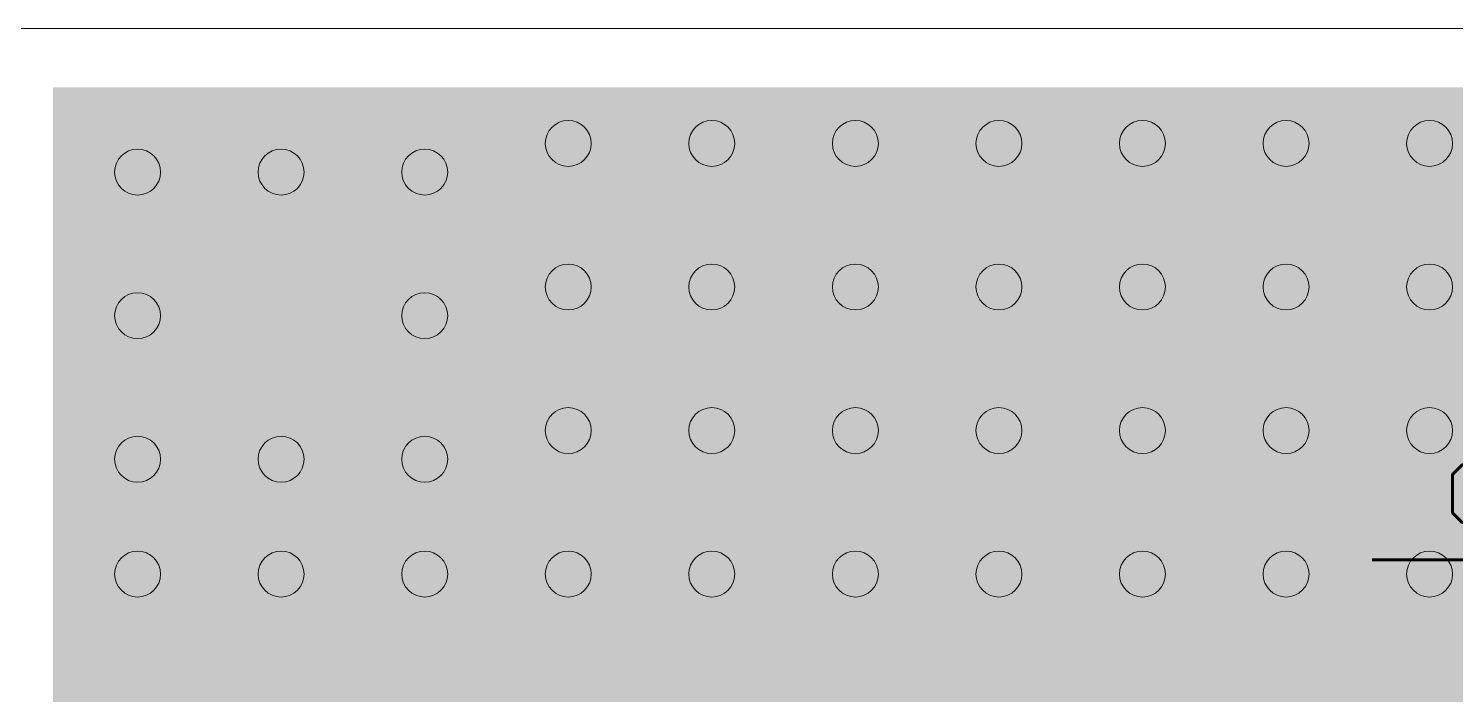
# Model space of a CAD drawing. Header units: millimetres. Extents: x 0 to 210, y 0 to 297.
# Drawn here: x 57.19 to 82.04, y 238.63 to 250.22 of the extents above; entities that cross this region are included whole.
import ezdxf

# ---------------------------------------------------------------- set-up
doc = ezdxf.new("R2010")
doc.units = ezdxf.units.MM
for name, pattern in [('K5LT32768', [0]), ('K5LT32801', [0]), ('K5LT32804', [0]), ('K5LT32807', [0])]:
    doc.linetypes.add(name, pattern=pattern)

# ---------------------------------------------------------------- blocks, each defined once
blk = doc.blocks.new('U2')
for points in [[(58.942, 248.475), (59.017, 248.515), (64.169, 248.515), (64.234, 248.475)], [(59.017, 248.515), (59.109, 248.563), (64.066, 248.563), (64.169, 248.515)], [(59.109, 248.563), (59.189, 248.595), (63.998, 248.595), (64.066, 248.563)], [(59.189, 248.595), (59.284, 248.633), (63.889, 248.633), (63.998, 248.595)], [(59.284, 248.633), (59.37, 248.656), (63.82, 248.656), (63.889, 248.633)], [(59.37, 248.656), (59.466, 248.683), (63.703, 248.683), (63.82, 248.656)], [(59.466, 248.683), (59.56, 248.698), (63.636, 248.698), (63.703, 248.683)], [(59.56, 248.698), (59.652, 248.713), (63.507, 248.713), (63.636, 248.698)], [(59.652, 248.713), (59.778, 248.72), (63.449, 248.72), (63.507, 248.713)], [(59.778, 248.72), (59.84, 248.723), (63.34, 248.723), (63.449, 248.72)], [(58.569, 248.172), (58.642, 248.248), (64.535, 248.248), (64.616, 248.172)], [(58.642, 248.248), (58.705, 248.302), (64.479, 248.302), (64.535, 248.248)], [(58.705, 248.302), (58.786, 248.37), (64.391, 248.37), (64.479, 248.302)], [(58.786, 248.37), (58.855, 248.417), (64.33, 248.417), (64.391, 248.37)], [(58.855, 248.417), (58.942, 248.475), (64.234, 248.475), (64.33, 248.417)], [(58.397, 247.963), (58.447, 248.028), (64.737, 248.028), (64.781, 247.963)], [(58.447, 248.028), (58.512, 248.112), (64.666, 248.112), (64.737, 248.028)], [(58.512, 248.112), (58.569, 248.172), (64.616, 248.172), (64.666, 248.112)], [(58.253, 247.704), (58.299, 247.802), (64.879, 247.802), (64.93, 247.704)], [(58.299, 247.802), (58.341, 247.871), (64.842, 247.871), (64.879, 247.802)], [(58.341, 247.871), (58.397, 247.963), (64.781, 247.963), (64.842, 247.871)], [(58.157, 247.453), (58.184, 247.529), (65, 247.529), (65.021, 247.453)], [(58.184, 247.529), (58.219, 247.631), (64.959, 247.631), (65, 247.529)], [(58.219, 247.631), (58.253, 247.704), (64.93, 247.704), (64.959, 247.631)], [(58.103, 247.161), (58.115, 247.269), (65.063, 247.269), (65.08, 247.161)], [(58.115, 247.269), (58.133, 247.348), (65.05, 247.348), (65.063, 247.269)], [(58.133, 247.348), (58.157, 247.453), (65.021, 247.453), (65.05, 247.348)], [(58.09, 246.973), (58.094, 247.082), (65.084, 247.082), (65.09, 246.973)], [(58.094, 247.082), (58.103, 247.161), (65.08, 247.161), (65.084, 247.082)], [(58.09, 243.473), (58.09, 246.973), (65.09, 246.973), (65.09, 243.473)], [(58.096, 243.365), (58.09, 243.473), (65.09, 243.473), (65.087, 243.365)], [(58.1, 243.285), (58.096, 243.365), (65.087, 243.365), (65.078, 243.285)], [(58.118, 243.178), (58.1, 243.285), (65.078, 243.285), (65.065, 243.178)], [(58.131, 243.099), (58.118, 243.178), (65.065, 243.178), (65.047, 243.099)], [(58.16, 242.994), (58.131, 243.099), (65.047, 243.099), (65.023, 242.994)], [(58.181, 242.917), (58.16, 242.994), (65.023, 242.994), (64.997, 242.917)], [(58.221, 242.815), (58.181, 242.917), (64.997, 242.917), (64.962, 242.815)], [(58.25, 242.742), (58.221, 242.815), (64.962, 242.815), (64.927, 242.742)], [(58.302, 242.645), (58.25, 242.742), (64.927, 242.742), (64.882, 242.645)], [(58.338, 242.575), (58.302, 242.645), (64.882, 242.645), (64.839, 242.575)], [(58.4, 242.484), (58.338, 242.575), (64.839, 242.575), (64.784, 242.484)], [(58.444, 242.419), (58.4, 242.484), (64.784, 242.484), (64.734, 242.419)], [(58.515, 242.334), (58.444, 242.419), (64.734, 242.419), (64.669, 242.334)], [(58.565, 242.275), (58.515, 242.334), (64.669, 242.334), (64.612, 242.275)], [(58.645, 242.198), (58.565, 242.275), (64.612, 242.275), (64.539, 242.198)], [(58.701, 242.145), (58.645, 242.198), (64.539, 242.198), (64.475, 242.145)], [(58.79, 242.077), (58.701, 242.145), (64.475, 242.145), (64.395, 242.077)], [(58.851, 242.03), (58.79, 242.077), (64.395, 242.077), (64.325, 242.03)], [(58.947, 241.971), (58.851, 242.03), (64.325, 242.03), (64.238, 241.971)], [(59.012, 241.932), (58.947, 241.971), (64.238, 241.971), (64.163, 241.932)], [(59.115, 241.883), (59.012, 241.932), (64.163, 241.932), (64.072, 241.883)], [(59.183, 241.852), (59.115, 241.883), (64.072, 241.883), (63.991, 241.852)], [(59.292, 241.814), (59.183, 241.852), (63.991, 241.852), (63.896, 241.814)], [(59.361, 241.79), (59.292, 241.814), (63.896, 241.814), (63.81, 241.79)], [(59.477, 241.764), (59.361, 241.79), (63.81, 241.79), (63.715, 241.764)], [(59.545, 241.748), (59.477, 241.764), (63.715, 241.764), (63.621, 241.748)], [(59.674, 241.733), (59.545, 241.748), (63.621, 241.748), (63.529, 241.733)], [(59.732, 241.727), (59.674, 241.733), (63.529, 241.733), (63.403, 241.727)], [(59.84, 241.723), (59.732, 241.727), (63.403, 241.727), (63.34, 241.723)]]:
    blk.add_hatch(color=7).paths.add_polyline_path(points)
blk = doc.blocks.new('U21')
at = {"color": 7, "linetype": 'K5LT32768', "lineweight": 18}
blk.add_circle((64.09, 242.723), 0.4, dxfattribs=at)
blk = doc.blocks.new('U22')
at = {"color": 7, "linetype": 'K5LT32768', "lineweight": 18}
blk.add_circle((64.09, 245.223), 0.4, dxfattribs=at)
blk = doc.blocks.new('U23')
at = {"color": 7, "linetype": 'K5LT32768', "lineweight": 18}
blk.add_circle((64.09, 247.723), 0.4, dxfattribs=at)
blk = doc.blocks.new('U24')
at = {"color": 7, "linetype": 'K5LT32768', "lineweight": 18}
blk.add_circle((61.59, 247.723), 0.4, dxfattribs=at)
blk = doc.blocks.new('U25')
at = {"color": 7, "linetype": 'K5LT32768', "lineweight": 18}
blk.add_circle((59.09, 247.723), 0.4, dxfattribs=at)
blk = doc.blocks.new('U26')
at = {"color": 7, "linetype": 'K5LT32768', "lineweight": 18}
blk.add_circle((59.09, 245.223), 0.4, dxfattribs=at)
blk = doc.blocks.new('U27')
at = {"color": 7, "linetype": 'K5LT32768', "lineweight": 18}
blk.add_circle((59.09, 242.723), 0.4, dxfattribs=at)
blk = doc.blocks.new('U28')
at = {"color": 7, "linetype": 'K5LT32768', "lineweight": 18}
blk.add_circle((61.59, 242.723), 0.4, dxfattribs=at)
blk = doc.blocks.new('U125')
at = {"color": 7, "linetype": 'K5LT32768', "lineweight": 18}
blk.add_circle((79.09, 240.723), 0.4, dxfattribs=at)
blk = doc.blocks.new('U126')
at = {"color": 7, "linetype": 'K5LT32768', "lineweight": 18}
blk.add_circle((81.59, 240.723), 0.4, dxfattribs=at)
blk = doc.blocks.new('U129')
at = {"color": 7, "linetype": 'K5LT32768', "lineweight": 18}
blk.add_circle((76.59, 240.723), 0.4, dxfattribs=at)
blk = doc.blocks.new('U156')
at = {"color": 7, "linetype": 'K5LT32768', "lineweight": 18}
blk.add_circle((79.09, 243.223), 0.4, dxfattribs=at)
blk = doc.blocks.new('U157')
at = {"color": 7, "linetype": 'K5LT32768', "lineweight": 18}
blk.add_circle((81.59, 243.223), 0.4, dxfattribs=at)
blk = doc.blocks.new('U160')
at = {"color": 7, "linetype": 'K5LT32768', "lineweight": 18}
blk.add_circle((76.59, 243.223), 0.4, dxfattribs=at)
blk = doc.blocks.new('U187')
at = {"color": 7, "linetype": 'K5LT32768', "lineweight": 18}
blk.add_circle((79.09, 245.723), 0.4, dxfattribs=at)
blk = doc.blocks.new('U188')
at = {"color": 7, "linetype": 'K5LT32768', "lineweight": 18}
blk.add_circle((81.59, 245.723), 0.4, dxfattribs=at)
blk = doc.blocks.new('U191')
at = {"color": 7, "linetype": 'K5LT32768', "lineweight": 18}
blk.add_circle((76.59, 245.723), 0.4, dxfattribs=at)
blk = doc.blocks.new('U392')
at = {"color": 7, "linetype": 'K5LT32768', "lineweight": 18}
blk.add_circle((69.09, 245.723), 0.4, dxfattribs=at)
blk = doc.blocks.new('U393')
at = {"color": 7, "linetype": 'K5LT32768', "lineweight": 18}
blk.add_circle((69.09, 243.223), 0.4, dxfattribs=at)
blk = doc.blocks.new('U394')
at = {"color": 7, "linetype": 'K5LT32768', "lineweight": 18}
blk.add_circle((69.09, 240.723), 0.4, dxfattribs=at)
blk = doc.blocks.new('U395')
at = {"color": 7, "linetype": 'K5LT32768', "lineweight": 18}
blk.add_circle((71.59, 245.723), 0.4, dxfattribs=at)
blk = doc.blocks.new('U396')
at = {"color": 7, "linetype": 'K5LT32768', "lineweight": 18}
blk.add_circle((71.59, 243.223), 0.4, dxfattribs=at)
blk = doc.blocks.new('U397')
at = {"color": 7, "linetype": 'K5LT32768', "lineweight": 18}
blk.add_circle((71.59, 240.723), 0.4, dxfattribs=at)
blk = doc.blocks.new('U398')
at = {"color": 7, "linetype": 'K5LT32768', "lineweight": 18}
blk.add_circle((74.09, 245.723), 0.4, dxfattribs=at)
blk = doc.blocks.new('U399')
at = {"color": 7, "linetype": 'K5LT32768', "lineweight": 18}
blk.add_circle((74.09, 243.223), 0.4, dxfattribs=at)
blk = doc.blocks.new('U400')
at = {"color": 7, "linetype": 'K5LT32768', "lineweight": 18}
blk.add_circle((74.09, 240.723), 0.4, dxfattribs=at)
blk = doc.blocks.new('U533')
at = {"color": 7, "linetype": 'K5LT32768', "lineweight": 18}
blk.add_circle((79.09, 248.223), 0.4, dxfattribs=at)
blk = doc.blocks.new('U534')
at = {"color": 7, "linetype": 'K5LT32768', "lineweight": 18}
blk.add_circle((81.59, 248.223), 0.4, dxfattribs=at)
blk = doc.blocks.new('U537')
at = {"color": 7, "linetype": 'K5LT32768', "lineweight": 18}
blk.add_circle((76.59, 248.223), 0.4, dxfattribs=at)
blk = doc.blocks.new('U538')
at = {"color": 7, "linetype": 'K5LT32768', "lineweight": 18}
blk.add_circle((74.09, 248.223), 0.4, dxfattribs=at)
blk = doc.blocks.new('U539')
at = {"color": 7, "linetype": 'K5LT32768', "lineweight": 18}
blk.add_circle((71.59, 248.223), 0.4, dxfattribs=at)
blk = doc.blocks.new('U540')
at = {"color": 7, "linetype": 'K5LT32768', "lineweight": 18}
blk.add_circle((69.09, 248.223), 0.4, dxfattribs=at)
blk = doc.blocks.new('U541')
at = {"color": 7, "linetype": 'K5LT32768', "lineweight": 18}
blk.add_circle((66.59, 248.223), 0.4, dxfattribs=at)
blk = doc.blocks.new('U542')
at = {"color": 7, "linetype": 'K5LT32768', "lineweight": 18}
blk.add_circle((66.59, 245.723), 0.4, dxfattribs=at)
blk = doc.blocks.new('U543')
at = {"color": 7, "linetype": 'K5LT32768', "lineweight": 18}
blk.add_circle((66.59, 243.223), 0.4, dxfattribs=at)
blk = doc.blocks.new('U544')
at = {"color": 7, "linetype": 'K5LT32768', "lineweight": 18}
blk.add_circle((66.59, 240.723), 0.4, dxfattribs=at)
blk = doc.blocks.new('U545')
at = {"color": 7, "linetype": 'K5LT32768', "lineweight": 18}
blk.add_circle((64.09, 240.723), 0.4, dxfattribs=at)
blk = doc.blocks.new('U546')
at = {"color": 7, "linetype": 'K5LT32768', "lineweight": 18}
blk.add_circle((61.59, 240.723), 0.4, dxfattribs=at)
blk = doc.blocks.new('U556')
at = {"color": 7, "linetype": 'K5LT32768', "lineweight": 18}
blk.add_circle((59.09, 240.723), 0.4, dxfattribs=at)
blk = doc.blocks.new('U559')
at = {"true_color": 0xff00ff}
for points in [[(59.269, 248.735), (59.455, 248.784), (63.725, 248.784), (63.911, 248.735)], [(59.455, 248.784), (59.457, 248.785), (63.724, 248.785), (63.725, 248.784)], [(59.457, 248.785), (59.647, 248.815), (63.533, 248.815), (63.724, 248.785)], [(59.647, 248.815), (59.649, 248.815), (63.533, 248.815), (63.533, 248.815)], [(59.649, 248.815), (59.84, 248.825), (63.34, 248.825), (63.533, 248.815)], [(58.753, 248.472), (58.914, 248.577), (64.266, 248.577), (64.428, 248.472)], [(58.914, 248.577), (58.915, 248.577), (64.265, 248.577), (64.266, 248.577)], [(58.915, 248.577), (59.087, 248.665), (64.094, 248.665), (64.265, 248.577)], [(59.087, 248.665), (59.088, 248.665), (64.092, 248.665), (64.094, 248.665)], [(59.088, 248.665), (59.268, 248.734), (63.913, 248.734), (64.092, 248.665)], [(59.268, 248.734), (59.269, 248.735), (63.911, 248.735), (63.913, 248.734)], [(58.465, 248.213), (58.601, 248.349), (64.58, 248.349), (64.716, 248.213)], [(58.601, 248.349), (58.602, 248.35), (64.579, 248.35), (64.58, 248.349)], [(58.602, 248.35), (58.752, 248.471), (64.429, 248.471), (64.579, 248.35)], [(58.752, 248.471), (58.753, 248.472), (64.428, 248.472), (64.429, 248.471)], [(58.237, 247.899), (58.342, 248.061), (64.839, 248.061), (64.944, 247.899)], [(58.342, 248.061), (58.343, 248.062), (64.838, 248.062), (64.839, 248.061)], [(58.343, 248.062), (58.464, 248.212), (64.717, 248.212), (64.838, 248.062)], [(58.464, 248.212), (58.465, 248.213), (64.716, 248.213), (64.717, 248.212)], [(58.149, 247.727), (58.236, 247.898), (64.944, 247.898), (65.032, 247.727)], [(58.236, 247.898), (58.237, 247.899), (64.944, 247.899), (64.944, 247.898)], [(58.029, 247.358), (58.079, 247.544), (65.102, 247.544), (65.151, 247.358)], [(58.079, 247.546), (58.148, 247.725), (65.032, 247.725), (65.101, 247.546)], [(58.079, 247.544), (58.079, 247.546), (65.101, 247.546), (65.102, 247.544)], [(58.148, 247.725), (58.149, 247.727), (65.032, 247.727), (65.032, 247.725)], [(57.999, 247.167), (58.029, 247.357), (65.152, 247.357), (65.182, 247.167)], [(58.029, 247.357), (58.029, 247.358), (65.151, 247.358), (65.152, 247.357)], [(57.989, 246.973), (57.999, 247.165), (65.182, 247.165), (65.192, 246.973)], [(57.999, 247.165), (57.999, 247.167), (65.182, 247.167), (65.182, 247.165)], [(57.989, 243.473), (57.989, 246.973), (65.192, 246.973), (65.192, 243.473)], [(57.999, 243.281), (57.989, 243.473), (65.192, 243.473), (65.182, 243.281)], [(57.999, 243.28), (57.999, 243.281), (65.182, 243.281), (65.182, 243.28)], [(58.029, 243.089), (57.999, 243.28), (65.182, 243.28), (65.152, 243.089)], [(58.029, 243.088), (58.029, 243.089), (65.152, 243.089), (65.151, 243.088)], [(58.079, 242.902), (58.029, 243.088), (65.151, 243.088), (65.102, 242.902)], [(58.079, 242.901), (58.079, 242.902), (65.102, 242.902), (65.101, 242.901)], [(58.148, 242.721), (58.079, 242.901), (65.101, 242.901), (65.032, 242.721)], [(58.149, 242.72), (58.148, 242.721), (65.032, 242.721), (65.032, 242.72)], [(58.236, 242.548), (58.149, 242.72), (65.032, 242.72), (64.944, 242.548)], [(58.237, 242.547), (58.236, 242.548), (64.944, 242.548), (64.944, 242.547)], [(58.342, 242.386), (58.237, 242.547), (64.944, 242.547), (64.839, 242.386)], [(58.343, 242.384), (58.342, 242.386), (64.839, 242.386), (64.838, 242.384)], [(58.464, 242.235), (58.343, 242.384), (64.838, 242.384), (64.717, 242.235)], [(58.465, 242.234), (58.464, 242.235), (64.717, 242.235), (64.716, 242.234)], [(58.601, 242.098), (58.465, 242.234), (64.716, 242.234), (64.58, 242.098)], [(58.602, 242.097), (58.601, 242.098), (64.58, 242.098), (64.579, 242.097)], [(58.752, 241.976), (58.602, 242.097), (64.579, 242.097), (64.429, 241.976)], [(58.753, 241.975), (58.752, 241.976), (64.429, 241.976), (64.428, 241.975)], [(58.914, 241.87), (58.753, 241.975), (64.428, 241.975), (64.267, 241.87)], [(58.915, 241.869), (58.914, 241.87), (64.267, 241.87), (64.265, 241.869)], [(59.087, 241.782), (58.915, 241.869), (64.265, 241.869), (64.094, 241.782)], [(59.088, 241.781), (59.087, 241.782), (64.094, 241.782), (64.092, 241.781)], [(59.268, 241.712), (59.088, 241.781), (64.092, 241.781), (63.913, 241.712)], [(59.269, 241.712), (59.268, 241.712), (63.913, 241.712), (63.911, 241.712)], [(59.455, 241.662), (59.269, 241.712), (63.911, 241.712), (63.725, 241.662)], [(59.457, 241.662), (59.455, 241.662), (63.725, 241.662), (63.724, 241.662)], [(59.647, 241.632), (59.457, 241.662), (63.724, 241.662), (63.534, 241.632)], [(59.648, 241.632), (59.647, 241.632), (63.534, 241.632), (63.531, 241.632)], [(59.84, 241.622), (59.648, 241.632), (63.531, 241.632), (63.34, 241.622)]]:
    blk.add_hatch(color=6, dxfattribs=at).paths.add_polyline_path(points)
blk = doc.blocks.new('U601')
at = {"true_color": 0x00ffff}
for points in [[(58.942, 248.475), (59.017, 248.515), (64.169, 248.515), (64.234, 248.475)], [(59.017, 248.515), (59.109, 248.563), (64.066, 248.563), (64.169, 248.515)], [(59.109, 248.563), (59.189, 248.595), (63.998, 248.595), (64.066, 248.563)], [(59.189, 248.595), (59.284, 248.633), (63.889, 248.633), (63.998, 248.595)], [(59.284, 248.633), (59.37, 248.656), (63.82, 248.656), (63.889, 248.633)], [(59.37, 248.656), (59.466, 248.683), (63.703, 248.683), (63.82, 248.656)], [(59.466, 248.683), (59.56, 248.698), (63.636, 248.698), (63.703, 248.683)], [(59.56, 248.698), (59.652, 248.713), (63.507, 248.713), (63.636, 248.698)], [(59.652, 248.713), (59.778, 248.72), (63.449, 248.72), (63.507, 248.713)], [(59.778, 248.72), (59.84, 248.723), (63.34, 248.723), (63.449, 248.72)], [(58.569, 248.172), (58.642, 248.248), (64.535, 248.248), (64.616, 248.172)], [(58.642, 248.248), (58.705, 248.302), (64.479, 248.302), (64.535, 248.248)], [(58.705, 248.302), (58.786, 248.37), (64.391, 248.37), (64.479, 248.302)], [(58.786, 248.37), (58.855, 248.417), (64.33, 248.417), (64.391, 248.37)], [(58.855, 248.417), (58.942, 248.475), (64.234, 248.475), (64.33, 248.417)], [(58.397, 247.963), (58.447, 248.028), (64.737, 248.028), (64.781, 247.963)], [(58.447, 248.028), (58.512, 248.112), (64.666, 248.112), (64.737, 248.028)], [(58.512, 248.112), (58.569, 248.172), (64.616, 248.172), (64.666, 248.112)], [(58.253, 247.704), (58.299, 247.802), (64.879, 247.802), (64.93, 247.704)], [(58.299, 247.802), (58.341, 247.871), (64.842, 247.871), (64.879, 247.802)], [(58.341, 247.871), (58.397, 247.963), (64.781, 247.963), (64.842, 247.871)], [(58.157, 247.453), (58.184, 247.529), (65, 247.529), (65.021, 247.453)], [(58.184, 247.529), (58.219, 247.631), (64.959, 247.631), (65, 247.529)], [(58.219, 247.631), (58.253, 247.704), (64.93, 247.704), (64.959, 247.631)], [(58.103, 247.161), (58.115, 247.269), (65.063, 247.269), (65.08, 247.161)], [(58.115, 247.269), (58.133, 247.348), (65.05, 247.348), (65.063, 247.269)], [(58.133, 247.348), (58.157, 247.453), (65.021, 247.453), (65.05, 247.348)], [(58.09, 246.973), (58.094, 247.082), (65.084, 247.082), (65.09, 246.973)], [(58.094, 247.082), (58.103, 247.161), (65.08, 247.161), (65.084, 247.082)], [(58.09, 243.473), (58.09, 246.973), (65.09, 246.973), (65.09, 243.473)], [(58.096, 243.365), (58.09, 243.473), (65.09, 243.473), (65.087, 243.365)], [(58.1, 243.285), (58.096, 243.365), (65.087, 243.365), (65.078, 243.285)], [(58.118, 243.178), (58.1, 243.285), (65.078, 243.285), (65.065, 243.178)], [(58.131, 243.099), (58.118, 243.178), (65.065, 243.178), (65.047, 243.099)], [(58.16, 242.994), (58.131, 243.099), (65.047, 243.099), (65.023, 242.994)], [(58.181, 242.917), (58.16, 242.994), (65.023, 242.994), (64.997, 242.917)], [(58.221, 242.815), (58.181, 242.917), (64.997, 242.917), (64.962, 242.815)], [(58.25, 242.742), (58.221, 242.815), (64.962, 242.815), (64.927, 242.742)], [(58.302, 242.645), (58.25, 242.742), (64.927, 242.742), (64.882, 242.645)], [(58.338, 242.575), (58.302, 242.645), (64.882, 242.645), (64.839, 242.575)], [(58.4, 242.484), (58.338, 242.575), (64.839, 242.575), (64.784, 242.484)], [(58.444, 242.419), (58.4, 242.484), (64.784, 242.484), (64.734, 242.419)], [(58.515, 242.334), (58.444, 242.419), (64.734, 242.419), (64.669, 242.334)], [(58.565, 242.275), (58.515, 242.334), (64.669, 242.334), (64.612, 242.275)], [(58.645, 242.198), (58.565, 242.275), (64.612, 242.275), (64.539, 242.198)], [(58.701, 242.145), (58.645, 242.198), (64.539, 242.198), (64.475, 242.145)], [(58.79, 242.077), (58.701, 242.145), (64.475, 242.145), (64.395, 242.077)], [(58.851, 242.03), (58.79, 242.077), (64.395, 242.077), (64.325, 242.03)], [(58.947, 241.971), (58.851, 242.03), (64.325, 242.03), (64.238, 241.971)], [(59.012, 241.932), (58.947, 241.971), (64.238, 241.971), (64.163, 241.932)], [(59.115, 241.883), (59.012, 241.932), (64.163, 241.932), (64.072, 241.883)], [(59.183, 241.852), (59.115, 241.883), (64.072, 241.883), (63.991, 241.852)], [(59.292, 241.814), (59.183, 241.852), (63.991, 241.852), (63.896, 241.814)], [(59.361, 241.79), (59.292, 241.814), (63.896, 241.814), (63.81, 241.79)], [(59.477, 241.764), (59.361, 241.79), (63.81, 241.79), (63.715, 241.764)], [(59.545, 241.748), (59.477, 241.764), (63.715, 241.764), (63.621, 241.748)], [(59.674, 241.733), (59.545, 241.748), (63.621, 241.748), (63.529, 241.733)], [(59.732, 241.727), (59.674, 241.733), (63.529, 241.733), (63.403, 241.727)], [(59.84, 241.723), (59.732, 241.727), (63.403, 241.727), (63.34, 241.723)]]:
    blk.add_hatch(color=4, dxfattribs=at).paths.add_polyline_path(points)
blk = doc.blocks.new('U620')
at = {"color": 4, "linetype": 'K5LT32804', "lineweight": 18, "true_color": 0x00ffff}
blk.add_circle((64.09, 242.723), 0.4, dxfattribs=at)
blk = doc.blocks.new('U621')
at = {"color": 4, "linetype": 'K5LT32804', "lineweight": 18, "true_color": 0x00ffff}
blk.add_circle((64.09, 245.223), 0.4, dxfattribs=at)
blk = doc.blocks.new('U622')
at = {"color": 4, "linetype": 'K5LT32804', "lineweight": 18, "true_color": 0x00ffff}
blk.add_circle((64.09, 247.723), 0.4, dxfattribs=at)
blk = doc.blocks.new('U623')
at = {"color": 4, "linetype": 'K5LT32804', "lineweight": 18, "true_color": 0x00ffff}
blk.add_circle((61.59, 247.723), 0.4, dxfattribs=at)
blk = doc.blocks.new('U624')
at = {"color": 4, "linetype": 'K5LT32804', "lineweight": 18, "true_color": 0x00ffff}
blk.add_circle((59.09, 247.723), 0.4, dxfattribs=at)
blk = doc.blocks.new('U625')
at = {"color": 4, "linetype": 'K5LT32804', "lineweight": 18, "true_color": 0x00ffff}
blk.add_circle((59.09, 245.223), 0.4, dxfattribs=at)
blk = doc.blocks.new('U626')
at = {"color": 4, "linetype": 'K5LT32804', "lineweight": 18, "true_color": 0x00ffff}
blk.add_circle((59.09, 242.723), 0.4, dxfattribs=at)
blk = doc.blocks.new('U627')
at = {"color": 4, "linetype": 'K5LT32804', "lineweight": 18, "true_color": 0x00ffff}
blk.add_circle((61.59, 242.723), 0.4, dxfattribs=at)
blk = doc.blocks.new('U724')
at = {"color": 4, "linetype": 'K5LT32804', "lineweight": 18, "true_color": 0x00ffff}
blk.add_circle((79.09, 240.723), 0.4, dxfattribs=at)
blk = doc.blocks.new('U725')
at = {"color": 4, "linetype": 'K5LT32804', "lineweight": 18, "true_color": 0x00ffff}
blk.add_circle((81.59, 240.723), 0.4, dxfattribs=at)
blk = doc.blocks.new('U728')
at = {"color": 4, "linetype": 'K5LT32804', "lineweight": 18, "true_color": 0x00ffff}
blk.add_circle((76.59, 240.723), 0.4, dxfattribs=at)
blk = doc.blocks.new('U755')
at = {"color": 4, "linetype": 'K5LT32804', "lineweight": 18, "true_color": 0x00ffff}
blk.add_circle((79.09, 243.223), 0.4, dxfattribs=at)
blk = doc.blocks.new('U756')
at = {"color": 4, "linetype": 'K5LT32804', "lineweight": 18, "true_color": 0x00ffff}
blk.add_circle((81.59, 243.223), 0.4, dxfattribs=at)
blk = doc.blocks.new('U759')
at = {"color": 4, "linetype": 'K5LT32804', "lineweight": 18, "true_color": 0x00ffff}
blk.add_circle((76.59, 243.223), 0.4, dxfattribs=at)
blk = doc.blocks.new('U786')
at = {"color": 4, "linetype": 'K5LT32804', "lineweight": 18, "true_color": 0x00ffff}
blk.add_circle((79.09, 245.723), 0.4, dxfattribs=at)
blk = doc.blocks.new('U787')
at = {"color": 4, "linetype": 'K5LT32804', "lineweight": 18, "true_color": 0x00ffff}
blk.add_circle((81.59, 245.723), 0.4, dxfattribs=at)
blk = doc.blocks.new('U790')
at = {"color": 4, "linetype": 'K5LT32804', "lineweight": 18, "true_color": 0x00ffff}
blk.add_circle((76.59, 245.723), 0.4, dxfattribs=at)
blk = doc.blocks.new('U991')
at = {"color": 4, "linetype": 'K5LT32804', "lineweight": 18, "true_color": 0x00ffff}
blk.add_circle((69.09, 245.723), 0.4, dxfattribs=at)
blk = doc.blocks.new('U992')
at = {"color": 4, "linetype": 'K5LT32804', "lineweight": 18, "true_color": 0x00ffff}
blk.add_circle((69.09, 243.223), 0.4, dxfattribs=at)
blk = doc.blocks.new('U993')
at = {"color": 4, "linetype": 'K5LT32804', "lineweight": 18, "true_color": 0x00ffff}
blk.add_circle((69.09, 240.723), 0.4, dxfattribs=at)
blk = doc.blocks.new('U994')
at = {"color": 4, "linetype": 'K5LT32804', "lineweight": 18, "true_color": 0x00ffff}
blk.add_circle((71.59, 245.723), 0.4, dxfattribs=at)
blk = doc.blocks.new('U995')
at = {"color": 4, "linetype": 'K5LT32804', "lineweight": 18, "true_color": 0x00ffff}
blk.add_circle((71.59, 243.223), 0.4, dxfattribs=at)
blk = doc.blocks.new('U996')
at = {"color": 4, "linetype": 'K5LT32804', "lineweight": 18, "true_color": 0x00ffff}
blk.add_circle((71.59, 240.723), 0.4, dxfattribs=at)
blk = doc.blocks.new('U997')
at = {"color": 4, "linetype": 'K5LT32804', "lineweight": 18, "true_color": 0x00ffff}
blk.add_circle((74.09, 245.723), 0.4, dxfattribs=at)
blk = doc.blocks.new('U998')
at = {"color": 4, "linetype": 'K5LT32804', "lineweight": 18, "true_color": 0x00ffff}
blk.add_circle((74.09, 243.223), 0.4, dxfattribs=at)
blk = doc.blocks.new('U999')
at = {"color": 4, "linetype": 'K5LT32804', "lineweight": 18, "true_color": 0x00ffff}
blk.add_circle((74.09, 240.723), 0.4, dxfattribs=at)
blk = doc.blocks.new('U1132')
at = {"color": 4, "linetype": 'K5LT32804', "lineweight": 18, "true_color": 0x00ffff}
blk.add_circle((79.09, 248.223), 0.4, dxfattribs=at)
blk = doc.blocks.new('U1133')
at = {"color": 4, "linetype": 'K5LT32804', "lineweight": 18, "true_color": 0x00ffff}
blk.add_circle((81.59, 248.223), 0.4, dxfattribs=at)
blk = doc.blocks.new('U1136')
at = {"color": 4, "linetype": 'K5LT32804', "lineweight": 18, "true_color": 0x00ffff}
blk.add_circle((76.59, 248.223), 0.4, dxfattribs=at)
blk = doc.blocks.new('U1137')
at = {"color": 4, "linetype": 'K5LT32804', "lineweight": 18, "true_color": 0x00ffff}
blk.add_circle((74.09, 248.223), 0.4, dxfattribs=at)
blk = doc.blocks.new('U1138')
at = {"color": 4, "linetype": 'K5LT32804', "lineweight": 18, "true_color": 0x00ffff}
blk.add_circle((71.59, 248.223), 0.4, dxfattribs=at)
blk = doc.blocks.new('U1139')
at = {"color": 4, "linetype": 'K5LT32804', "lineweight": 18, "true_color": 0x00ffff}
blk.add_circle((69.09, 248.223), 0.4, dxfattribs=at)
blk = doc.blocks.new('U1140')
at = {"color": 4, "linetype": 'K5LT32804', "lineweight": 18, "true_color": 0x00ffff}
blk.add_circle((66.59, 248.223), 0.4, dxfattribs=at)
blk = doc.blocks.new('U1141')
at = {"color": 4, "linetype": 'K5LT32804', "lineweight": 18, "true_color": 0x00ffff}
blk.add_circle((66.59, 245.723), 0.4, dxfattribs=at)
blk = doc.blocks.new('U1142')
at = {"color": 4, "linetype": 'K5LT32804', "lineweight": 18, "true_color": 0x00ffff}
blk.add_circle((66.59, 243.223), 0.4, dxfattribs=at)
blk = doc.blocks.new('U1143')
at = {"color": 4, "linetype": 'K5LT32804', "lineweight": 18, "true_color": 0x00ffff}
blk.add_circle((66.59, 240.723), 0.4, dxfattribs=at)
blk = doc.blocks.new('U1144')
at = {"color": 4, "linetype": 'K5LT32804', "lineweight": 18, "true_color": 0x00ffff}
blk.add_circle((64.09, 240.723), 0.4, dxfattribs=at)
blk = doc.blocks.new('U1145')
at = {"color": 4, "linetype": 'K5LT32804', "lineweight": 18, "true_color": 0x00ffff}
blk.add_circle((61.59, 240.723), 0.4, dxfattribs=at)
blk = doc.blocks.new('U1155')
at = {"color": 4, "linetype": 'K5LT32804', "lineweight": 18, "true_color": 0x00ffff}
blk.add_circle((59.09, 240.723), 0.4, dxfattribs=at)
blk = doc.blocks.new('U1199')
at = {"true_color": 0x0000ff}
for points in [[(59.269, 248.735), (59.455, 248.784), (63.725, 248.784), (63.911, 248.735)], [(59.455, 248.784), (59.457, 248.785), (63.724, 248.785), (63.725, 248.784)], [(59.457, 248.785), (59.647, 248.815), (63.533, 248.815), (63.724, 248.785)], [(59.647, 248.815), (59.649, 248.815), (63.533, 248.815), (63.533, 248.815)], [(59.649, 248.815), (59.84, 248.825), (63.34, 248.825), (63.533, 248.815)], [(58.753, 248.472), (58.914, 248.577), (64.266, 248.577), (64.428, 248.472)], [(58.914, 248.577), (58.915, 248.577), (64.265, 248.577), (64.266, 248.577)], [(58.915, 248.577), (59.087, 248.665), (64.094, 248.665), (64.265, 248.577)], [(59.087, 248.665), (59.088, 248.665), (64.092, 248.665), (64.094, 248.665)], [(59.088, 248.665), (59.268, 248.734), (63.913, 248.734), (64.092, 248.665)], [(59.268, 248.734), (59.269, 248.735), (63.911, 248.735), (63.913, 248.734)], [(58.465, 248.213), (58.601, 248.349), (64.58, 248.349), (64.716, 248.213)], [(58.601, 248.349), (58.602, 248.35), (64.579, 248.35), (64.58, 248.349)], [(58.602, 248.35), (58.752, 248.471), (64.429, 248.471), (64.579, 248.35)], [(58.752, 248.471), (58.753, 248.472), (64.428, 248.472), (64.429, 248.471)], [(58.237, 247.899), (58.342, 248.061), (64.839, 248.061), (64.944, 247.899)], [(58.342, 248.061), (58.343, 248.062), (64.838, 248.062), (64.839, 248.061)], [(58.343, 248.062), (58.464, 248.212), (64.717, 248.212), (64.838, 248.062)], [(58.464, 248.212), (58.465, 248.213), (64.716, 248.213), (64.717, 248.212)], [(58.149, 247.727), (58.236, 247.898), (64.944, 247.898), (65.032, 247.727)], [(58.236, 247.898), (58.237, 247.899), (64.944, 247.899), (64.944, 247.898)], [(58.029, 247.358), (58.079, 247.544), (65.102, 247.544), (65.151, 247.358)], [(58.079, 247.546), (58.148, 247.725), (65.032, 247.725), (65.101, 247.546)], [(58.079, 247.544), (58.079, 247.546), (65.101, 247.546), (65.102, 247.544)], [(58.148, 247.725), (58.149, 247.727), (65.032, 247.727), (65.032, 247.725)], [(57.999, 247.167), (58.029, 247.357), (65.152, 247.357), (65.182, 247.167)], [(58.029, 247.357), (58.029, 247.358), (65.151, 247.358), (65.152, 247.357)], [(57.989, 246.973), (57.999, 247.165), (65.182, 247.165), (65.192, 246.973)], [(57.999, 247.165), (57.999, 247.167), (65.182, 247.167), (65.182, 247.165)], [(57.989, 243.473), (57.989, 246.973), (65.192, 246.973), (65.192, 243.473)], [(57.999, 243.281), (57.989, 243.473), (65.192, 243.473), (65.182, 243.281)], [(57.999, 243.28), (57.999, 243.281), (65.182, 243.281), (65.182, 243.28)], [(58.029, 243.089), (57.999, 243.28), (65.182, 243.28), (65.152, 243.089)], [(58.029, 243.088), (58.029, 243.089), (65.152, 243.089), (65.151, 243.088)], [(58.079, 242.902), (58.029, 243.088), (65.151, 243.088), (65.102, 242.902)], [(58.079, 242.901), (58.079, 242.902), (65.102, 242.902), (65.101, 242.901)], [(58.148, 242.721), (58.079, 242.901), (65.101, 242.901), (65.032, 242.721)], [(58.149, 242.72), (58.148, 242.721), (65.032, 242.721), (65.032, 242.72)], [(58.236, 242.548), (58.149, 242.72), (65.032, 242.72), (64.944, 242.548)], [(58.237, 242.547), (58.236, 242.548), (64.944, 242.548), (64.944, 242.547)], [(58.342, 242.386), (58.237, 242.547), (64.944, 242.547), (64.839, 242.386)], [(58.343, 242.384), (58.342, 242.386), (64.839, 242.386), (64.838, 242.384)], [(58.464, 242.235), (58.343, 242.384), (64.838, 242.384), (64.717, 242.235)], [(58.465, 242.234), (58.464, 242.235), (64.717, 242.235), (64.716, 242.234)], [(58.601, 242.098), (58.465, 242.234), (64.716, 242.234), (64.58, 242.098)], [(58.602, 242.097), (58.601, 242.098), (64.58, 242.098), (64.579, 242.097)], [(58.752, 241.976), (58.602, 242.097), (64.579, 242.097), (64.429, 241.976)], [(58.753, 241.975), (58.752, 241.976), (64.429, 241.976), (64.428, 241.975)], [(58.914, 241.87), (58.753, 241.975), (64.428, 241.975), (64.267, 241.87)], [(58.915, 241.869), (58.914, 241.87), (64.267, 241.87), (64.265, 241.869)], [(59.087, 241.782), (58.915, 241.869), (64.265, 241.869), (64.094, 241.782)], [(59.088, 241.781), (59.087, 241.782), (64.094, 241.782), (64.092, 241.781)], [(59.268, 241.712), (59.088, 241.781), (64.092, 241.781), (63.913, 241.712)], [(59.269, 241.712), (59.268, 241.712), (63.913, 241.712), (63.911, 241.712)], [(59.455, 241.662), (59.269, 241.712), (63.911, 241.712), (63.725, 241.662)], [(59.457, 241.662), (59.455, 241.662), (63.725, 241.662), (63.724, 241.662)], [(59.647, 241.632), (59.457, 241.662), (63.724, 241.662), (63.534, 241.632)], [(59.648, 241.632), (59.647, 241.632), (63.534, 241.632), (63.531, 241.632)], [(59.84, 241.622), (59.648, 241.632), (63.531, 241.632), (63.34, 241.622)]]:
    blk.add_hatch(color=5, dxfattribs=at).paths.add_polyline_path(points)

msp = doc.modelspace()

# ---------------------------------------------------------------- hatches: boundary and pattern name
for points in [[(57.616, 209.249), (57.616, 249.199), (170.565, 249.199), (170.565, 209.249)], [(57.616, 249.199), (57.616, 249.199), (170.565, 249.199)]]:
    msp.add_hatch(color=7).paths.add_polyline_path(points)
at = {"true_color": 0x00ffff}
for points in [[(57.616, 239.473), (57.616, 249.199), (170.565, 249.199), (170.565, 239.473)], [(57.616, 249.199), (57.616, 249.199), (170.565, 249.199)], [(57.616, 239.472), (57.616, 239.473), (81.93, 239.473), (81.894, 239.472)], [(57.616, 239.473), (57.616, 239.473), (81.965, 239.473), (81.93, 239.473)], [(57.616, 239.47), (57.616, 239.472), (81.894, 239.472), (81.859, 239.47)], [(57.616, 239.467), (57.616, 239.47), (81.859, 239.47), (81.824, 239.467)], [(57.616, 239.464), (57.616, 239.467), (81.824, 239.467), (81.788, 239.464)], [(57.616, 239.459), (57.616, 239.464), (81.788, 239.464), (81.753, 239.459)], [(57.616, 239.454), (57.616, 239.459), (81.753, 239.459), (81.718, 239.454)], [(57.616, 239.449), (57.616, 239.454), (81.718, 239.454), (81.683, 239.449)], [(57.616, 239.442), (57.616, 239.449), (81.683, 239.449), (81.648, 239.442)], [(57.616, 239.435), (57.616, 239.442), (81.648, 239.442), (81.614, 239.435)], [(57.616, 239.427), (57.616, 239.435), (81.614, 239.435), (81.579, 239.427)], [(57.616, 239.418), (57.616, 239.427), (81.579, 239.427), (81.545, 239.418)], [(57.616, 239.408), (57.616, 239.418), (81.545, 239.418), (81.511, 239.408)], [(57.616, 239.398), (57.616, 239.408), (81.511, 239.408), (81.477, 239.398)], [(57.616, 239.387), (57.616, 239.398), (81.477, 239.398), (81.443, 239.387)], [(57.616, 239.375), (57.616, 239.387), (81.443, 239.387), (81.41, 239.375)], [(57.616, 239.363), (57.616, 239.375), (81.41, 239.375), (81.376, 239.363)], [(57.616, 239.35), (57.616, 239.363), (81.376, 239.363), (81.343, 239.35)], [(57.616, 239.336), (57.616, 239.35), (81.343, 239.35), (81.311, 239.336)], [(57.616, 239.321), (57.616, 239.336), (81.311, 239.336), (81.279, 239.321)], [(57.616, 239.306), (57.616, 239.321), (81.279, 239.321), (81.247, 239.306)], [(57.616, 239.29), (57.616, 239.306), (81.247, 239.306), (81.215, 239.29)], [(57.616, 239.273), (57.616, 239.29), (81.215, 239.29), (81.184, 239.273)], [(57.616, 239.256), (57.616, 239.273), (81.184, 239.273), (81.153, 239.256)], [(57.616, 239.238), (57.616, 239.256), (81.153, 239.256), (81.122, 239.238)], [(57.616, 239.219), (57.616, 239.238), (81.122, 239.238), (81.092, 239.219)], [(57.616, 239.199), (57.616, 239.219), (81.092, 239.219), (81.062, 239.199)], [(57.616, 239.179), (57.616, 239.199), (81.062, 239.199), (81.033, 239.179)], [(57.616, 239.159), (57.616, 239.179), (81.033, 239.179), (81.004, 239.159)], [(57.616, 239.137), (57.616, 239.159), (81.004, 239.159), (80.976, 239.137)], [(57.616, 239.116), (57.616, 239.137), (80.976, 239.137), (80.948, 239.116)], [(57.616, 239.093), (57.616, 239.116), (80.948, 239.116), (80.921, 239.093)], [(57.616, 239.07), (57.616, 239.093), (80.921, 239.093), (80.894, 239.07)], [(57.616, 239.046), (57.616, 239.07), (80.894, 239.07), (80.867, 239.046)], [(57.616, 239.022), (57.616, 239.046), (80.867, 239.046), (80.842, 239.022)], [(57.616, 238.997), (57.616, 239.022), (80.842, 239.022), (80.816, 238.997)], [(57.616, 238.972), (57.616, 238.997), (80.816, 238.997), (80.791, 238.972)], [(57.616, 238.946), (57.616, 238.972), (80.791, 238.972), (80.767, 238.946)], [(57.616, 238.92), (57.616, 238.946), (80.767, 238.946), (80.744, 238.92)], [(57.616, 238.893), (57.616, 238.92), (80.744, 238.92), (80.72, 238.893)], [(57.616, 238.865), (57.616, 238.893), (80.72, 238.893), (80.698, 238.865)], [(57.616, 238.837), (57.616, 238.865), (80.698, 238.865), (80.676, 238.837)], [(57.616, 238.809), (57.616, 238.837), (80.676, 238.837), (80.655, 238.809)], [(57.616, 238.78), (57.616, 238.809), (80.655, 238.809), (80.634, 238.78)], [(57.616, 238.751), (57.616, 238.78), (80.634, 238.78), (80.614, 238.751)], [(57.616, 238.721), (57.616, 238.751), (80.614, 238.751), (80.595, 238.721)], [(57.616, 238.691), (57.616, 238.721), (80.595, 238.721), (80.576, 238.691)], [(57.616, 238.661), (57.616, 238.691), (80.576, 238.691), (80.558, 238.661)], [(57.616, 238.63), (57.616, 238.661), (80.558, 238.661), (80.541, 238.63)], [(57.616, 238.599), (57.616, 238.63), (80.541, 238.63), (80.524, 238.599)]]:
    msp.add_hatch(color=4, dxfattribs=at).paths.add_polyline_path(points)

# ---------------------------------------------------------------- linework, layer by layer
at = {"color": 1, "linetype": 'K5LT32801', "lineweight": 18, "true_color": 0xff0000}
msp.add_lwpolyline([(56.59, 250.224), (171.59, 250.224)], dxfattribs=at)
at = {"color": 70, "linetype": 'K5LT32807', "lineweight": 60, "true_color": 0x80ff00}
msp.add_lwpolyline([(82.49, 242.623), (82.157, 242.623), (81.99, 242.456), (81.99, 241.79), (82.157, 241.623), (82.49, 241.623), (82.657, 241.79), (82.657, 242.456)], close=True, dxfattribs=at)
msp.add_lwpolyline([(80.59, 240.973), (93.59, 240.973)], dxfattribs=at)

# ---------------------------------------------------------------- block references
for name in ['U559', 'U1199', 'U2', 'U601', 'U541', 'U1140', 'U540', 'U1139', 'U539', 'U1138', 'U538', 'U1137', 'U537', 'U1136', 'U533', 'U1132', 'U534', 'U1133', 'U25', 'U624', 'U24', 'U623', 'U23', 'U622', 'U542', 'U1141', 'U392', 'U991', 'U395', 'U994', 'U398', 'U997', 'U191', 'U790', 'U187', 'U786', 'U188', 'U787', 'U26', 'U625', 'U22', 'U621', 'U543', 'U1142', 'U393', 'U992', 'U396', 'U995', 'U399', 'U998', 'U160', 'U759', 'U156', 'U755', 'U157', 'U756', 'U27', 'U626', 'U28', 'U627', 'U21', 'U620', 'U556', 'U1155', 'U546', 'U1145', 'U545', 'U1144', 'U544', 'U1143', 'U394', 'U993', 'U397', 'U996', 'U400', 'U999', 'U129', 'U728', 'U125', 'U724', 'U126', 'U725']:
    msp.add_blockref(name, (0, 0))

doc.saveas('drawing.dxf')
